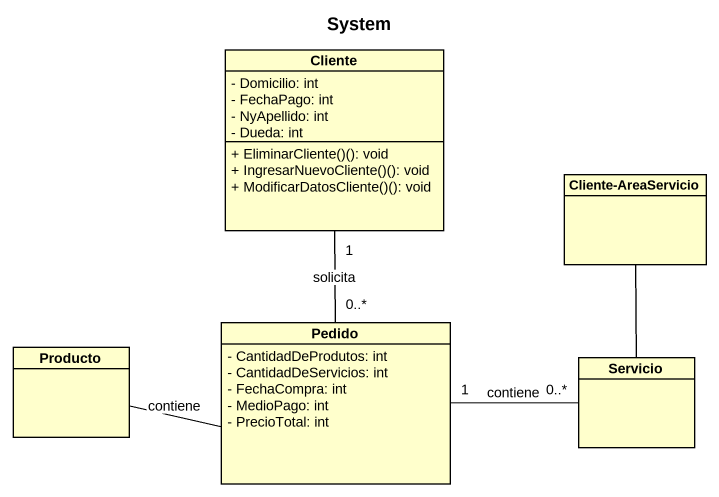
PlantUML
@startuml
title System
hide circle
hide empty members
skinparam classAttributeIconSize 0
class Cliente {
  - Domicilio: int
  - FechaPago: int
  - NyApellido: int
  - Dueda: int
  + EliminarCliente()(): void
  + IngresarNuevoCliente()(): void
  + ModificarDatosCliente()(): void
}
class "Cliente-AreaServicio" as Cliente_AreaServicio
class Pedido {
  - CantidadDeProdutos: int
  - CantidadDeServicios: int
  - FechaCompra: int
  - MedioPago: int
  - PrecioTotal: int
}
class Producto
class Servicio
Cliente_AreaServicio -- Servicio
Pedido "0..*" -up- "1" Cliente : solicita
Producto -right- Pedido : contiene
Servicio "0..*" -left- "1" Pedido : contiene
@enduml
